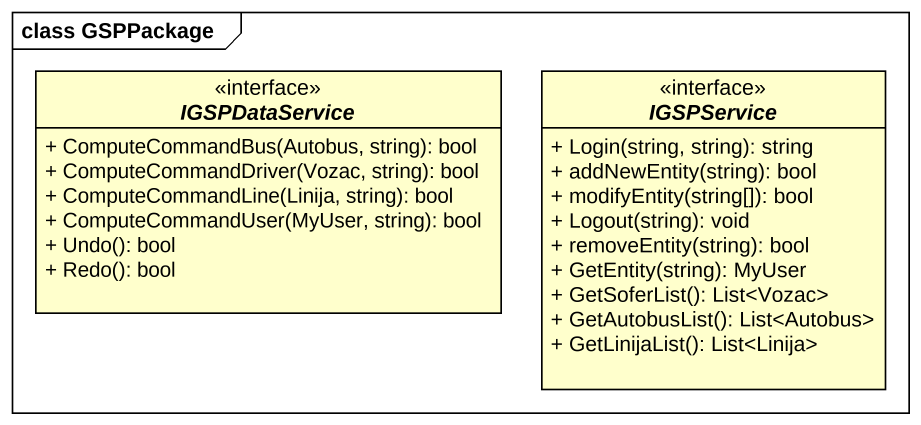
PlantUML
@startuml
mainframe class GSPPackage
hide circle
hide empty members
skinparam classAttributeIconSize 0
interface IGSPDataService {
  + ComputeCommandBus(Autobus, string): bool
  + ComputeCommandDriver(Vozac, string): bool
  + ComputeCommandLine(Linija, string): bool
  + ComputeCommandUser(MyUser, string): bool
  + Undo(): bool
  + Redo(): bool
}
interface IGSPService {
  + Login(string, string): string
  + addNewEntity(string): bool
  + modifyEntity(string[]): bool
  + Logout(string): void
  + removeEntity(string): bool
  + GetEntity(string): MyUser
  + GetSoferList(): List<Vozac>
  + GetAutobusList(): List<Autobus>
  + GetLinijaList(): List<Linija>
}
@enduml
